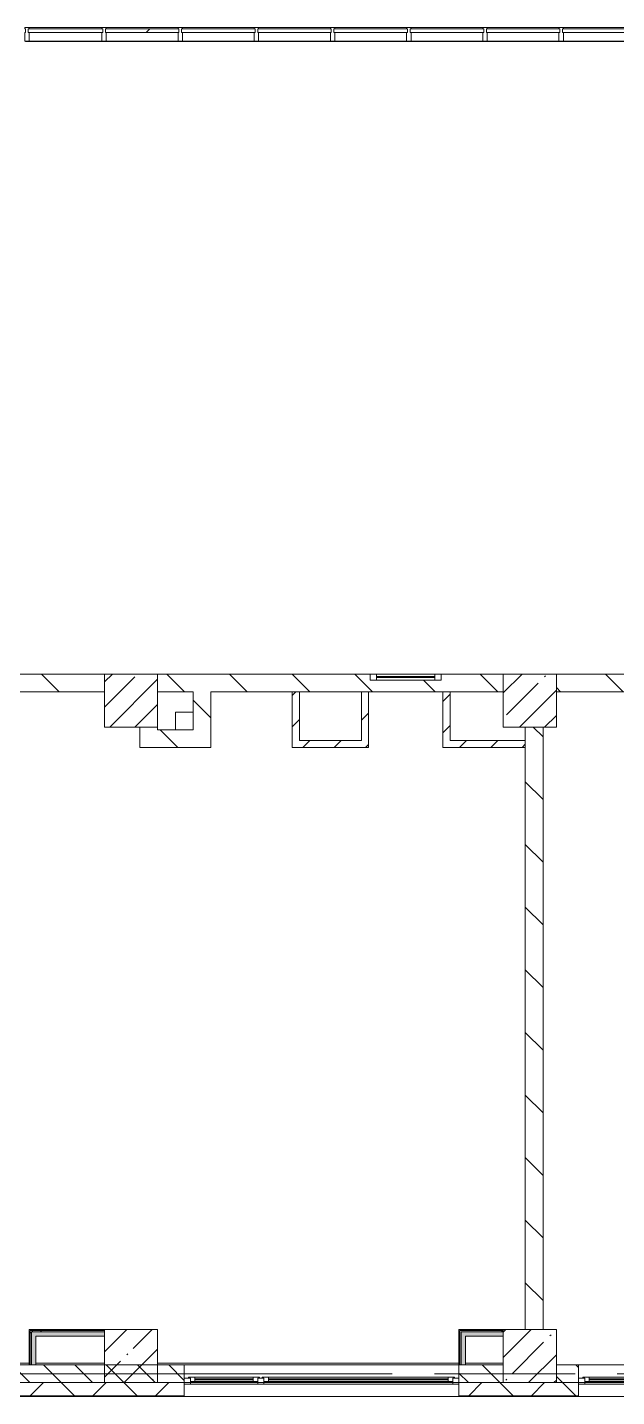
# Model space of a CAD drawing. Header units: millimetres. Extents: x 35143 to 244272, y -8553 to 29000.
# Drawn here: x 124052 to 130702, y -258 to 15200 of the extents above; entities that cross this region are included whole.
import ezdxf

# ---------------------------------------------------------------- set-up
doc = ezdxf.new("R2010")
doc.units = ezdxf.units.MM
doc.linetypes.add('Осевая', pattern=[3175, 635, -476.25, 1587.5, -476.25])
doc.layers.add('A-FLOR-2', color=7, linetype='Continuous', lineweight=5, true_color=0xaaaaaa)
doc.layers.add('I-WALL-4', color=7, linetype='Continuous', lineweight=9, true_color=0xe7e7e7)
for name, color, linetype, lineweight in [('A-GLAZ-1', 7, 'Continuous', 5), ('A-GLAZ-CURT-1', 7, 'Continuous', 5), ('A-GLAZ-CWMG-1', 7, 'Continuous', 5), ('A-WALL', 7, 'Continuous', 9), ('A-WALL-4', 7, 'Continuous', 5), ('I-WALL-5', 7, 'Continuous', 5), ('S-COLS-1', 7, 'Continuous', 5), ('Оси', 7, 'Continuous', 9), ('Оси-2', 7, 'Осевая', 9)]:
    doc.layers.add(name, color=color, linetype=linetype, lineweight=lineweight)
pattern_1 = [(135, (117261.9, 0), (-353.553, -353.553), [])]
pattern_2 = [(45, (117261.88, 0), (-176.7767, 176.7767), [])]
pattern_3 = [(45, (117261.88, 0), (-285.123, 285.123), []), (45, (117547, 0), (-285.123, 285.123), [504.031, -100.806, 16.764, -84.042])]
pattern_4 = [(135, (117261.88, 0), (-176.7767, -176.7767), [])]
pattern_5 = [(45, (117261.9, 0), (-530.33, 530.33), []), (135, (117261.9, 0), (-530.33, -530.33), [])]

# ---------------------------------------------------------------- blocks, each defined once
blk = doc.blocks.new('120_Окно_СКБ_2Ст - 120_Окно_СКБ_2Ст 3100х2500 _мал_створка слева_ 2-22446355-2_1_2_птичка')
at = {"layer": 'A-GLAZ-1'}
for p, q in [((-1550, -127), (-1550, -57)), ((-1550, -57), (-1480, -57)), ((1550, -57), (-1550, -57)), ((-1480, -127), (-1550, -127)), ((-1550, -127), (-1500, -127)), ((-1480, -127), (-1500, -127)), ((-1500, -127), (-1500, -137)), ((-1500, -137), (670, -137)), ((670, -137), (-1500, -137)), ((-1480, -57), (-1480, -127)), ((650, -87), (-1480, -87)), ((-1480, -87), (-1480, -127)), ((-1430, -137), (-1430, -87)), ((-1430, -107), (600, -107)), ((600, -117), (-1430, -117)), ((600, -137), (600, -87)), ((650, -127), (650, -57)), ((650, -57), (720, -57)), ((650, -127), (650, -87)), ((720, -127), (650, -127)), ((670, -127), (650, -127)), ((670, -127), (700, -127)), ((670, -137), (670, -127)), ((720, -127), (700, -127)), ((700, -127), (700, -137)), ((700, -137), (1500, -137)), ((1500, -137), (700, -137)), ((720, -57), (720, -127)), ((1480, -87), (720, -87)), ((720, -87), (720, -127)), ((770, -137), (770, -87)), ((770, -107), (1430, -107)), ((1430, -117), (770, -117)), ((1430, -137), (1430, -87)), ((1480, -127), (1480, -57)), ((1480, -57), (1550, -57)), ((1480, -127), (1480, -87)), ((1550, -127), (1480, -127)), ((1500, -127), (1480, -127)), ((1500, -127), (1550, -127)), ((1500, -137), (1500, -127)), ((1550, -57), (1550, -127))]:
    blk.add_line(p, q, dxfattribs=at)
blk = doc.blocks.new('BSC_Колонна _Прямоугольная - 600х600-V183-2_1_2_птичка')
at = {"layer": 'S-COLS-1'}
h = blk.add_hatch(dxfattribs=at)
h.set_pattern_fill('FP_169', color=256, style=0, pattern_type=2)
h.set_pattern_definition([(45, (-7960, -7600), (-285.123, 285.123), []), (45, (-7674.88, -7600), (-285.123, 285.123), [504.031, -100.806, 16.764, -84.042])])
h.paths.add_polyline_path([(-300, -300), (300, -300), (300, 300), (-300, 300), (-300, 150)])
for p, q in [((300, 300), (-300, 300)), ((-300, 300), (-300, -300)), ((300, -300), (300, 300)), ((-300, -300), (300, -300))]:
    blk.add_line(p, q, dxfattribs=at)
blk = doc.blocks.new('BSC_Колонна _Прямоугольная - 600х600-20441433-2_1_2_птичка')
at = {"layer": 'S-COLS-1'}
h = blk.add_hatch(dxfattribs=at)
h.set_pattern_fill('FP_177', color=256, style=0, pattern_type=2)
h.set_pattern_definition([(45, (-12460, -7600), (-285.123, 285.123), []), (45, (-12174.88, -7600), (-285.123, 285.123), [504.031, -100.806, 16.764, -84.042])])
h.paths.add_polyline_path([(-300, -300), (300, -300), (300, 300), (-300, 300), (-300, 150)])
for p, q in [((300, 300), (-300, 300)), ((-300, 300), (-300, -300)), ((300, -300), (300, 300)), ((-300, -300), (300, -300))]:
    blk.add_line(p, q, dxfattribs=at)
blk = doc.blocks.new('Системная панель - Стекло - 40мм-23997895-2_1_2_птичка')
at = {"layer": 'A-GLAZ-CURT-1'}
for p, q in [((420, 0), (-420, 0)), ((-420, 0), (-420, -40)), ((420, -40), (420, 0)), ((-420, -40), (420, -40))]:
    blk.add_line(p, q, dxfattribs=at)
blk = doc.blocks.new('Прямоугольный импост - Импост структурный с накладкой - 160мм-23771928-2_1_2_птичка')
at = {"layer": 'A-GLAZ-CWMG-1'}
for p, q in [((7630, 15200), (6810, 15200)), ((7630, 15043), (6810, 15043))]:
    blk.add_line(p, q, dxfattribs=at)
blk = doc.blocks.new('Прямоугольный импост - Импост структурный с накладкой - 160мм-23997897-2_1_2_птичка')
at = {"layer": 'A-GLAZ-CWMG-1'}
for p, q in [((0, 140), (-50, 140)), ((-50, 140), (-50, 40)), ((-50, 40), (-40, 40)), ((-40, 0), (-50, 0)), ((-50, 0), (-50, -17)), ((-40, 40), (-40, 0)), ((-10, 0), (-10, 40)), ((-10, 40), (0, 40)), ((0, 0), (-10, 0)), ((0, 40), (0, 140)), ((0, -17), (0, 0)), ((-50, -17), (0, -17))]:
    blk.add_line(p, q, dxfattribs=at)
blk = doc.blocks.new('Системная панель - Стекло - 40мм-23997898-2_1_2_птичка')
at = {"layer": 'A-GLAZ-CURT-1'}
h = blk.add_hatch(dxfattribs=at)
h.set_pattern_fill('FP_183', color=256, style=0, pattern_type=2)
h.set_pattern_definition([(45, (-13750.1, -14683), (-1414.21, 1414.21), [1000, -3000]), (45, (-14750.1, -15183), (-1414.21, 1414.21), [3000, -1000]), (45, (-12750.1, -15683), (-1414.21, 1414.21), [1000, -3000])])
h.paths.add_polyline_path([(420, -40), (420, 0), (-420, 0), (-420, -40)])
for p, q in [((420, 0), (-420, 0)), ((-420, 0), (-420, -40)), ((-420, -40), (420, -40)), ((420, -40), (420, 0))]:
    blk.add_line(p, q, dxfattribs=at)
blk = doc.blocks.new('Прямоугольный импост - Импост структурный с накладкой - 160мм-23771920-2_1_2_птичка')
at = {"layer": 'A-GLAZ-CWMG-1'}
for p, q in [((13660, 15200), (12840, 15200)), ((13660, 15043), (12840, 15043))]:
    blk.add_line(p, q, dxfattribs=at)
blk = doc.blocks.new('Прямоугольный импост - Импост структурный с накладкой - 160мм-23997894-2_1_2_птичка')
at = {"layer": 'A-GLAZ-CWMG-1'}
for p, q in [((-25, 40), (-25, 140)), ((-25, 140), (25, 140)), ((-15, 40), (-25, 40)), ((-25, -17), (-25, 0)), ((-25, 0), (-15, 0)), ((-15, 0), (-15, 40)), ((15, 40), (15, 0)), ((25, 40), (15, 40)), ((15, 0), (25, 0)), ((25, 140), (25, 40)), ((25, 0), (25, -17)), ((25, -17), (-25, -17))]:
    blk.add_line(p, q, dxfattribs=at)
blk = doc.blocks.new('Системная панель - Стекло - 40мм-23997899-2_1_2_птичка')
at = {"layer": 'A-GLAZ-CURT-1'}
for p, q in [((415, 0), (-415, 0)), ((-415, 0), (-415, -40)), ((415, -40), (415, 0)), ((-415, -40), (415, -40))]:
    blk.add_line(p, q, dxfattribs=at)
blk = doc.blocks.new('Прямоугольный импост - Импост структурный с накладкой - 160мм-23771909-2_1_2_птичка')
at = {"layer": 'A-GLAZ-CWMG-1'}
for p, q in [((11930, 15200), (11120, 15200)), ((11930, 15043), (11120, 15043))]:
    blk.add_line(p, q, dxfattribs=at)
blk = doc.blocks.new('Системная панель - Стекло - 40мм-V200-2_1_2_птичка')
at = {"layer": 'A-GLAZ-CURT-1'}
for p, q in [((415, 0), (-415, 0)), ((-415, 0), (-415, -40)), ((415, -40), (415, 0)), ((-415, -40), (415, -40))]:
    blk.add_line(p, q, dxfattribs=at)
blk = doc.blocks.new('Системная панель - Стекло - 40мм-V201-2_1_2_птичка')
at = {"layer": 'A-GLAZ-CURT-1'}
for p, q in [((415, 0), (-415, 0)), ((-415, 0), (-415, -40)), ((415, -40), (415, 0)), ((-415, -40), (415, -40))]:
    blk.add_line(p, q, dxfattribs=at)
blk = doc.blocks.new('Системная панель - Стекло - 40мм-V202-2_1_2_птичка')
at = {"layer": 'A-GLAZ-CURT-1'}
h = blk.add_hatch(dxfattribs=at)
h.set_pattern_fill('FP_185', color=256, style=0, pattern_type=2)
h.set_pattern_definition([(45, (-8585, -14683), (-1414.21, 1414.21), [1000, -3000]), (45, (-9585, -15183), (-1414.21, 1414.21), [3000, -1000]), (45, (-7585, -15683), (-1414.21, 1414.21), [1000, -3000])])
h.paths.add_polyline_path([(415, -40), (415, 0), (-415, 0), (-415, -40), (47, -40)])
for p, q in [((415, 0), (-415, 0)), ((-415, 0), (-415, -40)), ((415, -40), (415, 0)), ((-415, -40), (415, -40))]:
    blk.add_line(p, q, dxfattribs=at)
blk = doc.blocks.new('Системная панель - Стекло - 40мм-V203-2_1_2_птичка')
at = {"layer": 'A-GLAZ-CURT-1'}
for p, q in [((415, 0), (-415, 0)), ((-415, 0), (-415, -40)), ((415, -40), (415, 0)), ((-415, -40), (415, -40))]:
    blk.add_line(p, q, dxfattribs=at)
blk = doc.blocks.new('Системная панель - Стекло - 40мм-V204-2_1_2_птичка')
at = {"layer": 'A-GLAZ-CURT-1'}
for p, q in [((415, 0), (-415, 0)), ((-415, 0), (-415, -40)), ((415, -40), (415, 0)), ((-415, -40), (415, -40))]:
    blk.add_line(p, q, dxfattribs=at)
blk = doc.blocks.new('120_Окно_СКБ_1Ст - 120_Окно_СКБ_1Ст 400х800 EI30-24230873-2_1_2_птичка')
at = {"layer": 'A-GLAZ-1'}
for p, q in [((-400, 30), (-400, 100)), ((-400, 100), (-330, 100)), ((400, 100), (-400, 100)), ((-330, 30), (-400, 30)), ((-400, 30), (400, 30)), ((-330, 100), (-330, 30)), ((330, 70), (-330, 70)), ((330, 60), (-330, 60)), ((330, 30), (330, 100)), ((330, 100), (400, 100)), ((400, 30), (330, 30)), ((400, 100), (400, 30))]:
    blk.add_line(p, q, dxfattribs=at)

msp = doc.modelspace()

# ---------------------------------------------------------------- hatches: boundary and pattern name
at = {"layer": 'A-WALL-4'}
h = msp.add_hatch(dxfattribs=at)
h.set_pattern_fill('FP_97', color=256, style=0, pattern_type=2)
h.set_pattern_definition(pattern_4)
h.paths.add_polyline_path([(121891.9, -100), (125821.9, -100), (125821.9, 100), (121891.9, 100)])
h.paths.add_polyline_path([(129103.9, -100), (129421.9, -100), (129421.9, 100), (128921.9, 100), (128921.9, -100)])
h = msp.add_hatch(dxfattribs=at)
h.set_pattern_fill('FP_97', color=256, style=0, pattern_type=2)
h.set_pattern_definition(pattern_4)
h.paths.add_polyline_path([(133741.5, -100), (133921.9, -100), (133921.9, 100), (133371.9, 100), (133371.9, -100)])
h.paths.add_polyline_path([(130271.9, -100), (130271.9, 100), (130021.9, 100), (130021.9, -100), (130031.5, -100)])
h = msp.add_hatch(dxfattribs=at)
h.set_pattern_fill('FP_87', color=256, style=0, pattern_type=2)
h.set_pattern_definition([(45, (117261.9, 0), (-353.5534, 353.5534), []), (135, (117261.9, 0), (-353.5534, -353.5534), [])])
h.paths.add_polyline_path([(150271.9, -250), (151131.9, -250), (151131.9, -100), (150271.9, -100)])
h.paths.add_polyline_path([(156021.9, -250), (156021.9, -100), (155251.9, -100), (155251.9, -250), (156002, -250)])
h.paths.add_polyline_path([(148171.9, -250), (148171.9, -100), (146471.6, -100), (146471.6, -250), (148118.1, -250)])
h.paths.add_polyline_path([(152031.9, -250), (153151.9, -250), (153151.9, -100), (152031.9, -100)])
h.paths.add_polyline_path([(143671.6, -250), (143671.6, -100), (142071.9, -100), (142071.9, -250), (143480.5, -250)])
h.paths.add_polyline_path([(135596.6, -250), (136071.9, -250), (136071.9, -100), (135421.9, -100), (135421.9, -250)])
h.paths.add_polyline_path([(138871.9, -250), (139971.9, -250), (139971.9, -100), (138871.9, -100)])
h.paths.add_polyline_path([(134205.3, -250), (134521.9, -250), (134521.9, -100), (133371.9, -100), (133371.9, -250), (133741.5, -250)])
h.paths.add_polyline_path([(130271.9, -250), (130271.9, -100), (128921.9, -100), (128921.9, -250), (130031.5, -250)])
h.paths.add_polyline_path([(125393.9, -250), (125821.9, -250), (125821.9, -100), (121891.9, -100), (121891.9, -250), (124466.3, -250)])
h.paths.add_polyline_path([(120991.9, -250), (120991.9, -100), (117001.9, -100), (117001.9, -250), (120756.3, -250)])
at = {"layer": 'I-WALL-4'}
for points in [[(124921.9, 425), (124921.9, 475), (124096.9, 475), (124096.9, 425), (124466.3, 425)], [(129421.9, 425), (129421.9, 475), (128946.9, 475), (128946.9, 425), (129103.9, 425)], [(124146.9, 100), (124146.9, 425), (124096.9, 425), (124096.9, 100)], [(128996.9, 100), (128996.9, 425), (128946.9, 425), (128946.9, 100)]]:
    msp.add_hatch(color=256, dxfattribs=at).paths.add_polyline_path(points)
at = {"layer": 'I-WALL-5'}
h = msp.add_hatch(dxfattribs=at)
h.set_pattern_fill('FP_98', color=256, style=0, pattern_type=2)
h.set_pattern_definition(pattern_1)
h.paths.add_polyline_path([(127248.9, 7700), (129421.9, 7700), (129421.9, 7900), (128721.9, 7900), (128721.9, 7830), (127921.9, 7830), (127921.9, 7900), (125521.9, 7900), (125521.9, 7700), (126321.4, 7700)])
h.paths.add_polyline_path([(130031.5, 7700), (130821.8, 7700), (130821.8, 7900), (130021.9, 7900), (130021.9, 7700)])
h.paths.add_polyline_path([(123791.9, 7700), (124921.9, 7700), (124921.9, 7900), (123791.9, 7900), (123791.9, 7750.3)])
h.paths.add_polyline_path([(133921.9, 7700), (133921.9, 7900), (132261.8, 7900), (132261.8, 7700), (133421.9, 7700)])
h.paths.add_polyline_path([(120991.9, 7700), (121291.9, 7700), (121291.9, 7900), (120991.9, 7900), (120991.9, 7750.3)])
h = msp.add_hatch(dxfattribs=at)
h.set_pattern_fill('FP_98', color=256, style=0, pattern_type=2)
h.set_pattern_definition(pattern_1)
h.paths.add_polyline_path([(126121.9, 7070), (126121.9, 7700), (125921.9, 7700), (125921.9, 7070)])
h = msp.add_hatch(dxfattribs=at)
h.set_pattern_fill('FP_99', color=256, style=0, pattern_type=2)
h.set_pattern_definition(pattern_2)
h.paths.add_polyline_path([(127121.9, 7070), (127121.9, 7700), (127041.9, 7700), (127041.9, 7070)])
h = msp.add_hatch(dxfattribs=at)
h.set_pattern_fill('FP_99', color=256, style=0, pattern_type=2)
h.set_pattern_definition(pattern_2)
h.paths.add_polyline_path([(127901.9, 7150), (127901.9, 7700), (127821.9, 7700), (127821.9, 7150)])
h = msp.add_hatch(dxfattribs=at)
h.set_pattern_fill('FP_99', color=256, style=0, pattern_type=2)
h.set_pattern_definition(pattern_2)
h.paths.add_polyline_path([(128821.9, 7070), (128821.9, 7700), (128741.9, 7700), (128741.9, 7070)])
h = msp.add_hatch(dxfattribs=at)
h.set_pattern_fill('FP_98', color=256, style=0, pattern_type=2)
h.set_pattern_definition(pattern_1)
h.paths.add_polyline_path([(125393.9, 7070), (125521.9, 7070), (125521.9, 7300), (125321.9, 7300), (125321.9, 7070)])
h = msp.add_hatch(dxfattribs=at)
h.set_pattern_fill('FP_98', color=256, style=0, pattern_type=2)
h.set_pattern_definition(pattern_1)
h.paths.add_polyline_path([(125921.9, 7070), (125921.9, 7270), (125521.9, 7270), (125521.9, 7070)])
h = msp.add_hatch(dxfattribs=at)
h.set_pattern_fill('FP_98', color=256, style=0, pattern_type=2)
h.set_pattern_definition(pattern_1)
h.paths.add_polyline_path([(129671.9, 500), (129871.9, 500), (129871.9, 7300), (129671.9, 7300), (129671.9, 808.9)])
h = msp.add_hatch(dxfattribs=at)
h.set_pattern_fill('FP_99', color=256, style=0, pattern_type=2)
h.set_pattern_definition(pattern_2)
h.paths.add_polyline_path([(127121.9, 7070), (127901.9, 7070), (127901.9, 7150), (127121.9, 7150)])
h = msp.add_hatch(dxfattribs=at)
h.set_pattern_fill('FP_99', color=256, style=0, pattern_type=2)
h.set_pattern_definition(pattern_2)
h.paths.add_polyline_path([(129671.9, 7070), (129671.9, 7150), (128821.9, 7150), (128821.9, 7070), (129103.9, 7070)])
h = msp.add_hatch(dxfattribs=at)
h.set_pattern_fill('FP_187', color=256, style=0, pattern_type=2)
h.set_pattern_definition(pattern_5)
h.paths.add_polyline_path([(124921.9, 487.5), (124921.9, 500), (124071.9, 500), (124071.9, 487.5), (124466.3, 487.5)])
h = msp.add_hatch(dxfattribs=at)
h.set_pattern_fill('FP_187', color=256, style=0, pattern_type=2)
h.set_pattern_definition(pattern_5)
h.paths.add_polyline_path([(124084.4, 100), (124084.4, 487.5), (124071.9, 487.5), (124071.9, 100)])
h = msp.add_hatch(dxfattribs=at)
h.set_pattern_fill('FP_187', color=256, style=0, pattern_type=2)
h.set_pattern_definition(pattern_5)
h.paths.add_polyline_path([(124921.9, 475), (124921.9, 487.5), (124084.4, 487.5), (124084.4, 475), (124466.3, 475)])
h = msp.add_hatch(dxfattribs=at)
h.set_pattern_fill('FP_187', color=256, style=0, pattern_type=2)
h.set_pattern_definition(pattern_5)
h.paths.add_polyline_path([(124084.4, 100), (124096.9, 100), (124096.9, 475), (124084.4, 475), (124084.4, 230.5)])
h = msp.add_hatch(dxfattribs=at)
h.set_pattern_fill('FP_187', color=256, style=0, pattern_type=2)
h.set_pattern_definition(pattern_5)
h.paths.add_polyline_path([(129421.9, 487.5), (129421.9, 500), (128921.9, 500), (128921.9, 487.5), (129103.9, 487.5)])
h = msp.add_hatch(dxfattribs=at)
h.set_pattern_fill('FP_187', color=256, style=0, pattern_type=2)
h.set_pattern_definition(pattern_5)
h.paths.add_polyline_path([(129421.9, 475), (129421.9, 487.5), (128934.4, 487.5), (128934.4, 475), (129103.9, 475)])
at = {"layer": 'S-COLS-1'}
h = msp.add_hatch(dxfattribs=at)
h.set_pattern_fill('FP_95', color=256, style=0, pattern_type=2)
h.set_pattern_definition(pattern_3)
h.paths.add_polyline_path([(125521.9, -100), (125521.9, 500), (124921.9, 500), (124921.9, -100), (125393.9, -100)])
h = msp.add_hatch(dxfattribs=at)
h.set_pattern_fill('FP_95', color=256, style=0, pattern_type=2)
h.set_pattern_definition(pattern_3)
h.paths.add_polyline_path([(129421.9, -100), (130021.9, -100), (130021.9, 500), (129421.9, 500), (129421.9, 230.5)])

# ---------------------------------------------------------------- linework, layer by layer
at = {"layer": 'A-FLOR-2'}
for p, q in [((130971.9, 15040), (124031.9, 15040)), ((125721.9, 7470), (125921.9, 7470)), ((125721.9, 7270), (125721.9, 7470))]:
    msp.add_line(p, q, dxfattribs=at)
at = {"layer": 'A-WALL'}
for p, q in [((127901.9, 7700), (127821.9, 7700)), ((129671.9, 7070), (129671.9, 7150)), ((124084.4, 487.5), (124921.9, 487.5)), ((124084.4, 100), (124084.4, 487.5)), ((124096.9, 475), (124921.9, 475)), ((124096.9, 100), (124096.9, 475)), ((128934.4, 487.5), (129421.9, 487.5)), ((128934.4, 100), (128934.4, 487.5)), ((128946.9, 475), (129421.9, 475)), ((128946.9, 100), (128946.9, 475)), ((121891.9, -100), (125821.9, -100)), ((128921.9, -100), (129421.9, -100)), ((130021.9, -100), (130271.9, -100)), ((121891.9, -250), (125821.9, -250)), ((121891.9, -253), (125821.9, -253)), ((128921.9, -250), (130271.9, -250)), ((128921.9, -253), (130271.9, -253))]:
    msp.add_line(p, q, dxfattribs=at)
at = {"layer": 'A-WALL-4'}
for p, q in [((129421.9, 100), (120991.9, 100)), ((125821.9, -258), (125821.9, 100)), ((128921.9, 100), (128921.9, -258)), ((129421.9, -100), (129421.9, 100)), ((130021.9, 100), (130021.9, -100)), ((130021.9, 100), (133921.9, 100)), ((130271.9, -258), (130271.9, 100)), ((129421.9, -100), (139171.9, -100)), ((116993.9, -258), (135421.9, -258))]:
    msp.add_line(p, q, dxfattribs=at)
at = {"layer": 'I-WALL-5'}
for p, q in [((124921.9, 7900), (123791.9, 7900)), ((127921.9, 7900), (125521.9, 7900)), ((129421.9, 7900), (128721.9, 7900)), ((130821.8, 7900), (130021.9, 7900)), ((124921.9, 7700), (120991.9, 7700)), ((125521.9, 7700), (125921.9, 7700)), ((125921.9, 7700), (125921.9, 7270)), ((126121.9, 7700), (127821.9, 7700)), ((126121.9, 7070), (126121.9, 7700)), ((127041.9, 7700), (127041.9, 7070)), ((127121.9, 7150), (127121.9, 7700)), ((127821.9, 7700), (127821.9, 7150)), ((127901.9, 7700), (129421.9, 7700)), ((127901.9, 7070), (127901.9, 7700)), ((128741.9, 7700), (128741.9, 7070)), ((128821.9, 7150), (128821.9, 7700)), ((133341.9, 7700), (130021.9, 7700)), ((125321.9, 7300), (125321.9, 7070)), ((125521.9, 7270), (125521.9, 7300)), ((125921.9, 7270), (125521.9, 7270)), ((129671.9, 7300), (129671.9, 7150)), ((129871.9, 500), (129871.9, 7300)), ((127821.9, 7150), (127121.9, 7150)), ((129671.9, 7150), (128821.9, 7150)), ((125321.9, 7070), (126121.9, 7070)), ((127041.9, 7070), (127901.9, 7070)), ((128741.9, 7070), (129671.9, 7070)), ((129671.9, 7070), (129671.9, 500)), ((124921.9, 500), (124071.9, 500)), ((124071.9, 500), (124071.9, 100)), ((124921.9, 425), (124921.9, 500)), ((129421.9, 500), (128921.9, 500)), ((128921.9, 500), (128921.9, 100)), ((129421.9, 425), (129421.9, 500)), ((129671.9, 500), (129871.9, 500)), ((124146.9, 425), (124921.9, 425)), ((124146.9, 100), (124146.9, 425)), ((128996.9, 425), (129421.9, 425)), ((128996.9, 100), (128996.9, 425)), ((120991.9, 120), (124071.9, 120)), ((124146.9, 120), (124921.9, 120)), ((125521.9, 120), (128921.9, 120)), ((128996.9, 120), (129421.9, 120)), ((128921.9, -100), (125821.9, -100))]:
    msp.add_line(p, q, dxfattribs=at)
at = {"layer": 'S-COLS-1'}
for p, q in [((125521.9, 500), (124921.9, 500)), ((124921.9, 500), (124921.9, -100)), ((125521.9, -100), (125521.9, 500)), ((130021.9, 500), (129421.9, 500)), ((129421.9, 500), (129421.9, -100)), ((130021.9, -100), (130021.9, 500)), ((124921.9, -100), (125521.9, -100)), ((129421.9, -100), (130021.9, -100))]:
    msp.add_line(p, q, dxfattribs=at)
at = {"layer": 'Оси'}
msp.add_line((115034.3, 0), (127534.3, 0), dxfattribs=at)
at = {"layer": 'Оси-2'}
msp.add_line((127534.3, 0), (143251.9, 0), dxfattribs=at)

# ---------------------------------------------------------------- block references
at = {"layer": 'A-GLAZ-1'}
msp.add_blockref('120_Окно_СКБ_1Ст - 120_Окно_СКБ_1Ст 400х800 EI30-24230873-2_1_2_птичка', (128321.9, 7800), dxfattribs=at)
at = {"layer": 'A-GLAZ-1', "rotation": 180}
for p in [(127371.9, -175), (131821.9, -175)]:
    msp.add_blockref('120_Окно_СКБ_2Ст - 120_Окно_СКБ_2Ст 3100х2500 _мал_створка слева_ 2-22446355-2_1_2_птичка', p, dxfattribs=at)
at = {"layer": 'A-GLAZ-CURT-1'}
for name, p in [('Системная панель - Стекло - 40мм-23997895-2_1_2_птичка', (124481.9, 15183)), ('Системная панель - Стекло - 40мм-V202-2_1_2_птичка', (125346.9, 15183)), ('Системная панель - Стекло - 40мм-V200-2_1_2_птичка', (126206.9, 15183)), ('Системная панель - Стекло - 40мм-V201-2_1_2_птичка', (127066.9, 15183)), ('Системная панель - Стекло - 40мм-V204-2_1_2_птичка', (127926.9, 15183)), ('Системная панель - Стекло - 40мм-23997899-2_1_2_птичка', (128786.9, 15183)), ('Системная панель - Стекло - 40мм-V203-2_1_2_птичка', (129646.9, 15183)), ('Системная панель - Стекло - 40мм-23997898-2_1_2_птичка', (130512, 15183))]:
    msp.add_blockref(name, p, dxfattribs=at)
at = {"layer": 'A-GLAZ-CWMG-1', "rotation": 180}
msp.add_blockref('Прямоугольный импост - Импост структурный с накладкой - 160мм-23997897-2_1_2_птичка', (124021.9, 15183), dxfattribs=at)
at = {"layer": 'A-GLAZ-CWMG-1'}
for name, p in [('Прямоугольный импост - Импост структурный с накладкой - 160мм-23771928-2_1_2_птичка', (117261.9, 0)), ('Прямоугольный импост - Импост структурный с накладкой - 160мм-23771909-2_1_2_птичка', (113821.9, 0)), ('Прямоугольный импост - Импост структурный с накладкой - 160мм-23771909-2_1_2_птичка', (114681.9, 0)), ('Прямоугольный импост - Импост структурный с накладкой - 160мм-23771909-2_1_2_птичка', (115541.9, 0)), ('Прямоугольный импост - Импост структурный с накладкой - 160мм-23771909-2_1_2_птичка', (116401.9, 0)), ('Прямоугольный импост - Импост структурный с накладкой - 160мм-23771909-2_1_2_птичка', (117261.9, 0)), ('Прямоугольный импост - Импост структурный с накладкой - 160мм-23771909-2_1_2_птичка', (118121.9, 0)), ('Прямоугольный импост - Импост структурный с накладкой - 160мм-23771920-2_1_2_птичка', (117261.9, 0))]:
    msp.add_blockref(name, p, dxfattribs=at)
at = {"layer": 'A-GLAZ-CWMG-1', "extrusion": (0, 0, -1), "rotation": 180}
for p in [(-124916.9, 15183), (-125776.9, 15183), (-126636.9, 15183), (-127496.9, 15183), (-128356.9, 15183), (-129216.9, 15183), (-130076.9, 15183)]:
    msp.add_blockref('Прямоугольный импост - Импост структурный с накладкой - 160мм-23997894-2_1_2_птичка', p, dxfattribs=at)
at = {"layer": 'S-COLS-1'}
for name, p in [('BSC_Колонна _Прямоугольная - 600х600-V183-2_1_2_птичка', (125221.9, 7600)), ('BSC_Колонна _Прямоугольная - 600х600-20441433-2_1_2_птичка', (129721.9, 7600))]:
    msp.add_blockref(name, p, dxfattribs=at)

doc.saveas('drawing.dxf')
